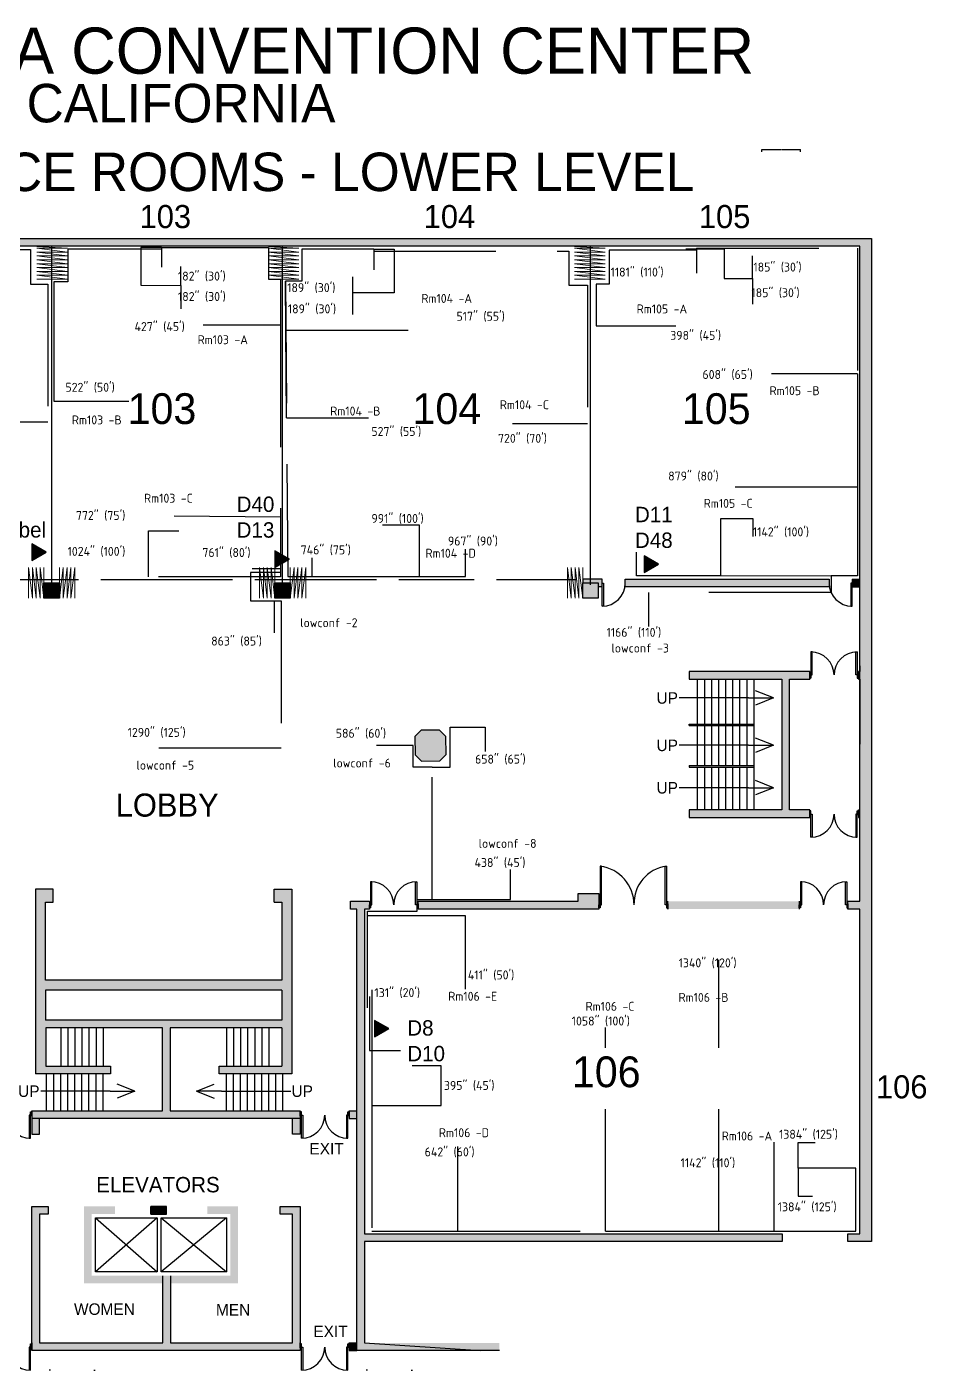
# Model space of a CAD drawing. Header units: inches. Extents: x 3281 to 5643, y 3049 to 5144.
# Drawn here: x 4242 to 5643, y 3049 to 5144 of the extents above; entities that cross this region are included whole.
import ezdxf
from ezdxf.enums import TextEntityAlignment as Align

# ---------------------------------------------------------------- set-up
doc = ezdxf.new("R2010")
doc.units = ezdxf.units.IN
doc.header["$LTSCALE"] = 100
doc.header["$MEASUREMENT"] = 0
doc.linetypes.add('DASHED', pattern=[19.05, 12.7, -6.35])
doc.linetypes.add('DASHEDTINY', pattern=[2.8575, 1.905, -0.9525])
doc.layers.add('AP_Name', color=176, linetype='CONTINUOUS', lineweight=18, true_color=0x000080)
doc.layers.add('WIRE RUN', color=200, linetype='DASHEDTINY', lineweight=25, true_color=0xaa00ff)
for name, color, linetype, lineweight in [('bldg_airwall', 53, 'DASHED', 25), ('bldg_airwall_storage', 53, 'CONTINUOUS', 18), ('bldg_doors', 7, 'CONTINUOUS', 25), ('bldg_text', 94, 'CONTINUOUS', 25), ('bldg_title', 94, 'CONTINUOUS', 25), ('bldg_wallint', 7, 'CONTINUOUS', 25), ('bldg_wallintsol', 7, 'CONTINUOUS', 25), ('data_jack', 120, 'CONTINUOUS', 25), ('LENGTH', 4, 'CONTINUOUS', 18)]:
    doc.layers.add(name, color=color, linetype=linetype, lineweight=lineweight)
doc.layers.add('bldg_stairs', color=9, linetype='CONTINUOUS')
doc.styles.add('bldgtx18', font='bldgtx18')
doc.styles.add('bldgtx24', font='bldgtx24')
doc.styles.add('bldgtx36', font='bldgtx36')
doc.styles.add('bldgtx48', font='bldgtx48')
doc.styles.add('iso3098', font='iso3098')
doc.styles.add('showtx60', font='showtx60')
doc.dimstyles.get("Standard").update_dxf_attribs({"dimtxt": 0.18, "dimasz": 0.18, "dimexe": 0.18, "dimexo": 0.0625, "dimgap": 0.09, "dimtad": 0, "dimtih": 1, "dimtoh": 1, "dimdec": 0, "dimzin": 0, "dimdsep": 46, "dimlunit": 3, "dimtxsty": 'Standard', "dimcen": 0.09, "dimadec": 0, "dimazin": 0, "dimtfac": 1, "dimtdec": 4, "dimtofl": 0, "dimtmove": 0, "dimatfit": 3, "dimfxl": 1, "dimtolj": 1, "dimtzin": 0, "dimarcsym": 0})

# ---------------------------------------------------------------- blocks, each defined once
blk = doc.blocks.new('*D42')
at = {"layer": 'bldg_title', "color": 0, "linetype": 'ByBlock', "lineweight": -2}
for p, q in [((5387.4, 4948.9), (5387.4, 4952.6)), ((5447.4, 4948.9), (5447.4, 4952.6))]:
    blk.add_line(p, q, dxfattribs=at)
for points in [[(5387.4, 4952.5), (5387.6, 4952.5), (5387.6, 4952.4)], [(5447.4, 4952.5), (5447.2, 4952.4), (5447.2, 4952.5)]]:
    blk.add_solid(points, dxfattribs=at)
at = {"layer": 'WIRE RUN'}
for p, q in [((5387.4, 4952.5), (5417, 4952.5)), ((5417.8, 4952.5), (5447.4, 4952.5))]:
    blk.add_line(p, q, dxfattribs=at)
at = {"layer": 'bldg_title', "color": 0, "linetype": 'CONTINUOUS', "lineweight": -2, "insert": (5417.4, 4952.5), "char_height": 0.18, "width": 0.56, "attachment_point": 5}
blk.add_mtext('5\'-0"', dxfattribs=at)

msp = doc.modelspace()

# ---------------------------------------------------------------- hatches: boundary and pattern name
at = {"layer": 'bldg_wallintsol'}
for points in [[(5540.3, 4801.9), (5540.3, 4157.3), (5540.4, 4138.4), (5540.3, 4138.4), (5540.3, 4126.4), (5540.4, 4126.4), (5540.3, 3922.5), (5540.3, 3780), (5521.6, 3780), (5521.6, 3768), (5540.3, 3768), (5540.3, 3261.6), (5521.4, 3261.6), (5521.4, 3249.6), (5558.4, 3249.6), (5558.4, 3774), (5558.4, 4813.9), (3370.9, 4813.9), (3370.9, 4353.1), (3370.9, 4277.4), (3296.8, 4277.4), (3296.8, 4252.9), (3370.9, 4252.9), (3370.9, 4233.3), (3382.9, 4233.3), (3382.9, 4270.4), (3392.3, 4270.4), (3392.3, 4276.3), (3392.3, 4282.4), (3382.9, 4282.4), (3382.9, 4347.1), (3382.9, 4801.9)], [(4292.3, 4276.9), (4268.3, 4276.9), (4268.3, 4252.9), (4292.3, 4252.9)], [(4652.3, 4276.9), (4628.3, 4276.9), (4628.3, 4252.9), (4652.3, 4252.9)], [(5492.3, 4282.4), (5174.3, 4282.4), (5174.3, 4270.4), (5492.3, 4270.4)], [(5540.3, 4282.4), (5528.3, 4282.4), (5528.3, 4270.4), (5540.3, 4270.4)], [(5461.9, 4138.4), (5274.2, 4138.4), (5274.2, 4126.4), (5418.4, 4126.4), (5418.4, 3922.5), (5274.2, 3922.5), (5274.2, 3910.5), (5410.9, 3910.5), (5461.9, 3910.5), (5461.9, 3922.5), (5430.4, 3922.5), (5430.4, 4126.4), (5461.9, 4126.4)], [(5540.3, 4138.4), (5537.9, 4138.4), (5537.9, 4126.4), (5540.3, 4126.4)], [(4895, 4037.3), (4884.9, 4047.2), (4856.5, 4047.1), (4846.6, 4037), (4846.8, 4008.6), (4856.9, 3998.7), (4885.3, 3998.9), (4895.2, 4009)], [(5540.3, 3922.5), (5537.9, 3922.5), (5537.9, 3910.5), (5540.3, 3910.5)], [(4978.2, 3079.4), (4978.2, 3091.4), (4768.2, 3091.4), (4768.2, 3249.6), (5418.8, 3249.6), (5418.8, 3261.6), (4768.2, 3261.6), (4768.2, 3768), (4775.5, 3768), (4775.5, 3780), (4762.2, 3780), (4746.3, 3780), (4746.3, 3768), (4756.2, 3768), (4756.2, 3255.6), (4756.2, 3079.4)], [(5133.4, 3780), (5133.4, 3792), (5101, 3792), (5101, 3780), (4851.5, 3780), (4851.5, 3768), (5133.4, 3768)], [(5445.6, 3780), (5240.7, 3780), (5240.7, 3768), (5445.6, 3768)], [(4667.9, 3091.4), (4667.9, 3304.1), (4636.5, 3304.1), (4636.5, 3292.1), (4655.9, 3292.1), (4655.9, 3091.4), (4465.8, 3091.4), (4465.8, 3184.1), (4453.8, 3184.1), (4453.8, 3091.4), (4261.3, 3091.4), (4261.3, 3292.1), (4274.7, 3292.1), (4274.7, 3304.1), (4249.3, 3304.1), (4249.3, 3089.8), (4249.5, 3089.8), (4249.5, 3079.4), (4459.8, 3079.4), (4667.9, 3079.4)], [(4459.5, 3304.1), (4435, 3304.1), (4435, 3292.1), (4459.5, 3292.1)], [(4756.2, 3091.4), (4743.9, 3091.4), (4743.9, 3079.4), (4756.2, 3079.4)]]:
    msp.add_hatch(color=256, dxfattribs=at).paths.add_polyline_path(points, flags=0)
h = msp.add_hatch(color=256, dxfattribs=at)
h.paths.add_polyline_path([(5138.3, 4282.4), (5108.3, 4282.4), (5108.3, 4276.9), (5132.3, 4276.9), (5132.3, 4270.4), (5138.3, 4270.4), (5138.3, 4276.3)], flags=0)
h.paths.add_polyline_path([(5132.3, 4276.9), (5108.3, 4276.9), (5108.3, 4252.9), (5132.3, 4252.9)], flags=0)
h = msp.add_hatch(color=256, dxfattribs=at)
h.paths.add_polyline_path([(4654.9, 3798.9), (4626.9, 3798.9), (4626.9, 3778.9), (4638.9, 3778.9), (4638.9, 3656.9), (4270.9, 3656.9), (4270.9, 3778.9), (4282.9, 3778.9), (4282.9, 3798.9), (4254.9, 3798.9), (4254.9, 3511.1), (4372.1, 3511.1), (4372.1, 3523.1), (4271.4, 3523.1), (4271.4, 3582.6), (4452.9, 3582.6), (4452.9, 3453.1), (4249.5, 3453.1), (4249.5, 3441.1), (4667.9, 3441.1), (4667.9, 3453.1), (4661.9, 3453.1), (4464.9, 3453.1), (4464.9, 3582.6), (4638.9, 3582.6), (4638.9, 3523.1), (4541.3, 3523.1), (4541.3, 3511.1), (4654.9, 3511.1)], flags=0)
h.paths.add_polyline_path([(4638.9, 3594.6), (4270.9, 3594.6), (4270.9, 3641.5), (4638.9, 3641.5)], flags=0)
h = msp.add_hatch(color=256, dxfattribs=at)
h.paths.add_polyline_path([(4261.5, 3441.1), (4249.5, 3441.1), (4249.5, 3417.1), (4261.5, 3417.1)], flags=0)
h.paths.add_polyline_path([(4173.5, 3453.1), (4164.4, 3453.1), (4164.4, 3441.1), (4173.5, 3441.1)], flags=0)
h = msp.add_hatch(color=256, dxfattribs=at)
h.paths.add_polyline_path([(4756.2, 3453.1), (4743.9, 3453.1), (4743.9, 3441.1), (4756.2, 3441.1)], flags=0)
h.paths.add_polyline_path([(4667.9, 3441.1), (4655.9, 3441.1), (4655.9, 3417.1), (4667.9, 3417.1)], flags=0)
at = {"layer": 'bldg_wallintsol', "linetype": 'CONTINUOUS'}
msp.add_hatch(color=256, dxfattribs=at).paths.add_polyline_path([(4330.9, 3184.1), (4450.9, 3184.1), (4570.9, 3184.1), (4570.9, 3304.1), (4522.9, 3304.1), (4522.9, 3292.1), (4558.9, 3292.1), (4558.9, 3196.1), (4342.9, 3196.1), (4342.9, 3292.1), (4378.9, 3292.1), (4378.9, 3304.1), (4330.9, 3304.1)], flags=0)
at = {"layer": 'data_jack'}
for points in [[(4249.2, 4337.3), (4249.2, 4311.4), (4271.6, 4324.3)], [(4628.4, 4326.7), (4628.4, 4300.9), (4650.8, 4313.8)], [(5204, 4318.8), (5204, 4293), (5226.4, 4305.9)], [(4783.7, 3594.3), (4783.7, 3568.5), (4806.1, 3581.4)]]:
    msp.add_hatch(color=256, dxfattribs=at).paths.add_polyline_path(points, flags=0)

# ---------------------------------------------------------------- linework, layer by layer
at = {"layer": 'bldg_airwall'}
for p, q in [((4280.4, 4273.5), (4280.4, 4802.1)), ((4640.4, 4273.5), (4640.4, 4802.1)), ((5120.4, 4273.5), (5120.4, 4802.1)), ((4322.2, 4281.2), (4133.2, 4281.2)), ((4562.2, 4281.2), (4357.2, 4281.2)), ((4786.7, 4281.2), (4597.2, 4281.2)), ((4938.7, 4281.2), (4821.7, 4281.2)), ((5098.9, 4281.2), (4973.7, 4281.2))]:
    msp.add_line(p, q, dxfattribs=at)
at = {"layer": 'bldg_airwall_storage'}
for p, q in [((4257.2, 4801.9), (4304.8, 4801.9)), ((4304.8, 4798.5), (4257.2, 4801.5)), ((4304.8, 4792.5), (4257.2, 4798.5)), ((4257.2, 4798.5), (4304.8, 4798.5)), ((4618.2, 4801.9), (4665.8, 4801.9)), ((4665.8, 4798.5), (4618.2, 4801.5)), ((4665.8, 4792.5), (4618.2, 4798.5)), ((4618.2, 4798.5), (4665.8, 4798.5)), ((5095.3, 4801.9), (5142.9, 4801.9)), ((5142.9, 4798.5), (5095.3, 4801.5)), ((5142.9, 4792.5), (5095.3, 4798.5)), ((5095.3, 4798.5), (5142.9, 4798.5)), ((4304.8, 4786.5), (4257.2, 4792.5)), ((4257.2, 4792.5), (4304.8, 4792.5)), ((4304.8, 4780.5), (4257.2, 4786.5)), ((4257.2, 4786.5), (4304.8, 4786.5)), ((4304.8, 4774.5), (4257.2, 4780.5)), ((4257.2, 4780.5), (4304.8, 4780.5)), ((4665.8, 4786.5), (4618.2, 4792.5)), ((4618.2, 4792.5), (4665.8, 4792.5)), ((4665.8, 4780.5), (4618.2, 4786.5)), ((4618.2, 4786.5), (4665.8, 4786.5)), ((4665.8, 4774.5), (4618.2, 4780.5)), ((4618.2, 4780.5), (4665.8, 4780.5)), ((5142.9, 4786.5), (5095.3, 4792.5)), ((5095.3, 4792.5), (5142.9, 4792.5)), ((5142.9, 4780.5), (5095.3, 4786.5)), ((5095.3, 4786.5), (5142.9, 4786.5)), ((5142.9, 4774.5), (5095.3, 4780.5)), ((5095.3, 4780.5), (5142.9, 4780.5)), ((4304.8, 4768.5), (4257.2, 4774.5)), ((4257.2, 4774.5), (4304.8, 4774.5)), ((4304.8, 4762.5), (4257.2, 4768.5)), ((4257.2, 4768.5), (4304.8, 4768.5)), ((4304.8, 4756.5), (4257.2, 4762.5)), ((4257.2, 4762.5), (4304.8, 4762.5)), ((4304.8, 4750.5), (4257.2, 4756.5)), ((4257.2, 4756.5), (4304.8, 4756.5)), ((4665.8, 4768.5), (4618.2, 4774.5)), ((4618.2, 4774.5), (4665.8, 4774.5)), ((4665.8, 4762.5), (4618.2, 4768.5)), ((4618.2, 4768.5), (4665.8, 4768.5)), ((4665.8, 4756.5), (4618.2, 4762.5)), ((4618.2, 4762.5), (4665.8, 4762.5)), ((4665.8, 4750.5), (4618.2, 4756.5)), ((4618.2, 4756.5), (4665.8, 4756.5)), ((5142.9, 4768.5), (5095.3, 4774.5)), ((5095.3, 4774.5), (5142.9, 4774.5)), ((5142.9, 4762.5), (5095.3, 4768.5)), ((5095.3, 4768.5), (5142.9, 4768.5)), ((5142.9, 4756.5), (5095.3, 4762.5)), ((5095.3, 4762.5), (5142.9, 4762.5)), ((5142.9, 4750.5), (5095.3, 4756.5)), ((5095.3, 4756.5), (5142.9, 4756.5)), ((4257.2, 4750.5), (4304.8, 4750.5)), ((4618.2, 4750.5), (4665.8, 4750.5)), ((5095.3, 4750.5), (5142.9, 4750.5)), ((4244.3, 4300.9), (4244.3, 4252.9)), ((4244.3, 4300.9), (4250.3, 4252.9)), ((4250.3, 4300.9), (4250.3, 4252.9)), ((4250.3, 4300.9), (4256.3, 4252.9)), ((4256.3, 4300.9), (4256.3, 4252.9)), ((4256.3, 4300.9), (4262.3, 4252.9)), ((4262.3, 4300.9), (4262.3, 4252.9)), ((4262.3, 4300.9), (4268.3, 4252.9)), ((4268.3, 4252.9), (4268.3, 4300.9)), ((4292.3, 4300.9), (4292.3, 4252.9)), ((4298.3, 4300.9), (4292.3, 4252.9)), ((4298.3, 4300.9), (4298.3, 4252.9)), ((4304.3, 4300.9), (4298.3, 4252.9)), ((4304.3, 4300.9), (4304.3, 4252.9)), ((4310.3, 4300.9), (4304.3, 4252.9)), ((4310.3, 4300.9), (4310.3, 4252.9)), ((4316.3, 4300.9), (4310.3, 4252.9)), ((4316.3, 4252.9), (4316.3, 4300.9)), ((4604.3, 4300.9), (4604.3, 4252.9)), ((4604.3, 4300.9), (4610.3, 4252.9)), ((4610.3, 4300.9), (4610.3, 4252.9)), ((4610.3, 4300.9), (4616.3, 4252.9)), ((4616.3, 4300.9), (4616.3, 4252.9)), ((4616.3, 4300.9), (4622.3, 4252.9)), ((4622.3, 4300.9), (4622.3, 4252.9)), ((4622.3, 4300.9), (4628.3, 4252.9)), ((4628.3, 4252.9), (4628.3, 4300.9)), ((4652.3, 4300.9), (4652.3, 4252.9)), ((4658.3, 4300.9), (4652.3, 4252.9)), ((4658.3, 4300.9), (4658.3, 4252.9)), ((4664.3, 4300.9), (4658.3, 4252.9)), ((4664.3, 4300.9), (4664.3, 4252.9)), ((4670.3, 4300.9), (4664.3, 4252.9)), ((4670.3, 4300.9), (4670.3, 4252.9)), ((4676.3, 4300.9), (4670.3, 4252.9)), ((4676.3, 4252.9), (4676.3, 4300.9)), ((5084.3, 4300.9), (5084.3, 4252.9)), ((5090.3, 4252.9), (5084.3, 4300.9)), ((5090.3, 4252.9), (5090.3, 4300.9)), ((5096.3, 4252.9), (5090.3, 4300.9)), ((5096.3, 4300.9), (5096.3, 4252.9)), ((5096.3, 4300.9), (5102.3, 4252.9)), ((5108.3, 4252.9), (5102.3, 4300.9)), ((5102.3, 4300.9), (5102.3, 4252.9)), ((5108.3, 4252.9), (5108.3, 4300.9))]:
    msp.add_line(p, q, dxfattribs=at)
at = {"layer": 'bldg_doors'}
for p, q in [((5138.3, 4276.3), (5140.3, 4276.3)), ((5138.3, 4240.3), (5138.3, 4276.3)), ((5140.3, 4276.3), (5140.3, 4240.3)), ((5528.3, 4276.3), (5526.3, 4276.3)), ((5526.3, 4276.3), (5526.3, 4240.3)), ((5528.3, 4240.3), (5528.3, 4276.3)), ((5140.3, 4240.3), (5138.3, 4240.3)), ((5526.3, 4240.3), (5528.3, 4240.3)), ((5465.9, 4169), (5463.9, 4169)), ((5463.9, 4169), (5463.9, 4133)), ((5465.9, 4133), (5465.9, 4169)), ((5533.9, 4133), (5533.9, 4169)), ((5533.9, 4169), (5535.9, 4169)), ((5535.9, 4169), (5535.9, 4133)), ((5461.9, 4128), (5461.9, 4133)), ((5461.9, 4133), (5463.9, 4133)), ((5463.9, 4128), (5461.9, 4128)), ((5463.9, 4133), (5463.9, 4128)), ((5463.9, 4133), (5465.9, 4133)), ((5535.9, 4133), (5533.9, 4133)), ((5537.9, 4133), (5535.9, 4133)), ((5535.9, 4133), (5535.9, 4128)), ((5535.9, 4128), (5537.9, 4128)), ((5537.9, 4128), (5537.9, 4133)), ((5463.9, 3920.9), (5461.9, 3920.9)), ((5461.9, 3920.9), (5461.9, 3915.9)), ((5463.9, 3915.9), (5463.9, 3920.9)), ((5535.9, 3920.9), (5537.9, 3920.9)), ((5535.9, 3915.9), (5535.9, 3920.9)), ((5537.9, 3920.9), (5537.9, 3915.9)), ((5461.9, 3915.9), (5463.9, 3915.9)), ((5463.9, 3915.9), (5465.9, 3915.9)), ((5463.9, 3879.9), (5463.9, 3915.9)), ((5465.9, 3915.9), (5465.9, 3879.9)), ((5535.9, 3915.9), (5533.9, 3915.9)), ((5533.9, 3915.9), (5533.9, 3879.9)), ((5537.9, 3915.9), (5535.9, 3915.9)), ((5535.9, 3879.9), (5535.9, 3915.9)), ((5465.9, 3879.9), (5463.9, 3879.9)), ((5533.9, 3879.9), (5535.9, 3879.9)), ((5137.4, 3834.6), (5135.4, 3834.6)), ((5135.4, 3834.6), (5135.4, 3774.6)), ((5137.4, 3774.6), (5137.4, 3834.6)), ((5236.7, 3774.6), (5236.7, 3834.6)), ((5236.7, 3834.6), (5238.7, 3834.6)), ((5238.7, 3834.6), (5238.7, 3774.6)), ((4779.5, 3810.6), (4777.5, 3810.6)), ((4777.5, 3810.6), (4777.5, 3774.6)), ((4779.5, 3774.6), (4779.5, 3810.6)), ((4847.5, 3774.6), (4847.5, 3810.6)), ((4847.5, 3810.6), (4849.5, 3810.6)), ((4849.5, 3810.6), (4849.5, 3774.6)), ((5449.6, 3810.6), (5447.6, 3810.6)), ((5447.6, 3810.6), (5447.6, 3774.6)), ((5449.6, 3774.6), (5449.6, 3810.6)), ((5517.6, 3774.6), (5517.6, 3810.6)), ((5517.6, 3810.6), (5519.6, 3810.6)), ((5519.6, 3810.6), (5519.6, 3774.6)), ((4775.5, 3769.6), (4775.5, 3774.6)), ((4775.5, 3774.6), (4777.5, 3774.6)), ((4777.5, 3774.6), (4777.5, 3769.6)), ((4777.5, 3774.6), (4779.5, 3774.6)), ((4849.5, 3774.6), (4847.5, 3774.6)), ((4851.5, 3774.6), (4849.5, 3774.6)), ((4849.5, 3774.6), (4849.5, 3769.6)), ((4851.5, 3769.6), (4851.5, 3774.6)), ((5133.4, 3769.6), (5133.4, 3774.6)), ((5133.4, 3774.6), (5135.4, 3774.6)), ((5135.4, 3774.6), (5135.4, 3769.6)), ((5135.4, 3774.6), (5137.4, 3774.6)), ((5238.7, 3774.6), (5236.7, 3774.6)), ((5240.7, 3774.6), (5238.7, 3774.6)), ((5238.7, 3774.6), (5238.7, 3769.6)), ((5240.7, 3769.6), (5240.7, 3774.6)), ((5445.6, 3769.6), (5445.6, 3774.6)), ((5445.6, 3774.6), (5447.6, 3774.6)), ((5447.6, 3774.6), (5447.6, 3769.6)), ((5447.6, 3774.6), (5449.6, 3774.6)), ((5519.6, 3774.6), (5517.6, 3774.6)), ((5521.6, 3774.6), (5519.6, 3774.6)), ((5519.6, 3774.6), (5519.6, 3769.6)), ((5521.6, 3769.6), (5521.6, 3774.6)), ((4777.5, 3769.6), (4775.5, 3769.6)), ((4849.5, 3769.6), (4851.5, 3769.6)), ((5135.4, 3769.6), (5133.4, 3769.6)), ((5238.7, 3769.6), (5240.7, 3769.6)), ((5447.6, 3769.6), (5445.6, 3769.6)), ((5519.6, 3769.6), (5521.6, 3769.6)), ((4247.5, 3446.5), (4245.5, 3446.5)), ((4245.5, 3446.5), (4245.5, 3410.5)), ((4247.5, 3451.5), (4249.5, 3451.5)), ((4247.5, 3446.5), (4247.5, 3451.5)), ((4249.5, 3446.5), (4247.5, 3446.5)), ((4247.5, 3410.5), (4247.5, 3446.5)), ((4249.5, 3451.5), (4249.5, 3446.5)), ((4249.5, 3451.5), (4249.5, 3446.5)), ((4669.9, 3451.5), (4667.9, 3451.5)), ((4667.9, 3451.5), (4667.9, 3446.5)), ((4667.9, 3446.5), (4669.9, 3446.5)), ((4669.9, 3446.5), (4669.9, 3451.5)), ((4669.9, 3446.5), (4671.9, 3446.5)), ((4669.9, 3410.5), (4669.9, 3446.5)), ((4671.9, 3446.5), (4671.9, 3410.5)), ((4741.9, 3446.5), (4739.9, 3446.5)), ((4739.9, 3446.5), (4739.9, 3410.5)), ((4741.9, 3451.5), (4743.9, 3451.5)), ((4741.9, 3446.5), (4741.9, 3451.5)), ((4743.9, 3446.5), (4741.9, 3446.5)), ((4741.9, 3410.5), (4741.9, 3446.5)), ((4743.9, 3451.5), (4743.9, 3446.5)), ((4743.9, 3451.5), (4743.9, 3446.5)), ((4245.5, 3410.5), (4247.5, 3410.5)), ((4671.9, 3410.5), (4669.9, 3410.5)), ((4739.9, 3410.5), (4741.9, 3410.5)), ((4247.5, 3084.8), (4245.5, 3084.8)), ((4245.5, 3084.8), (4245.5, 3048.8)), ((4247.5, 3089.8), (4249.5, 3089.8)), ((4247.5, 3084.8), (4247.5, 3089.8)), ((4249.5, 3084.8), (4247.5, 3084.8)), ((4247.5, 3048.8), (4247.5, 3084.8)), ((4249.5, 3089.8), (4249.5, 3084.8)), ((4249.5, 3089.8), (4249.5, 3084.8)), ((4669.9, 3089.8), (4667.9, 3089.8)), ((4667.9, 3089.8), (4667.9, 3084.8)), ((4667.9, 3084.8), (4669.9, 3084.8)), ((4669.9, 3084.8), (4669.9, 3089.8)), ((4669.9, 3084.8), (4671.9, 3084.8)), ((4669.9, 3048.8), (4669.9, 3084.8)), ((4671.9, 3084.8), (4671.9, 3048.8)), ((4741.9, 3084.8), (4739.9, 3084.8)), ((4739.9, 3084.8), (4739.9, 3048.8)), ((4741.9, 3089.8), (4743.9, 3089.8)), ((4741.9, 3084.8), (4741.9, 3089.8)), ((4743.9, 3084.8), (4741.9, 3084.8)), ((4741.9, 3048.8), (4741.9, 3084.8)), ((4743.9, 3089.8), (4743.9, 3084.8)), ((4743.9, 3089.8), (4743.9, 3084.8)), ((4278.3, 3048.8), (4276.3, 3048.8)), ((4346.3, 3048.8), (4348.3, 3048.8)), ((4772.7, 3048.8), (4770.7, 3048.8)), ((4840.7, 3048.8), (4842.7, 3048.8))]:
    msp.add_line(p, q, dxfattribs=at)
for centre, radius, start, end in [((5138.3, 4276.3), 36, 270, 0), ((5528.3, 4276.3), 36, 180, -90), ((5463.9, 4133), 36, 0, 90), ((5535.9, 4133), 36, 90, 180), ((5463.9, 3915.9), 36, -90, 0), ((5535.9, 3915.9), 36, 180, 270), ((5128, 3774.9), 60.1, -0.3394, 82.9326), ((5246.2, 3776.9), 58.2, 97.3523, 182.2941), ((4777.5, 3774.6), 36, 0, 90), ((4849.5, 3774.6), 36, 90, 180), ((5447.6, 3774.6), 36, 0, 90), ((5519.6, 3774.6), 36, 90, 180), ((4247.5, 3446.5), 36, 180, -90), ((4669.9, 3446.5), 36, 270, 0), ((4741.9, 3446.5), 36, 180, -90), ((4247.5, 3084.8), 36, 180, -90), ((4669.9, 3084.8), 36, 270, 0), ((4741.9, 3084.8), 36, 180, -90)]:
    msp.add_arc(centre, radius, start, end, dxfattribs=at)
at = {"layer": 'bldg_stairs'}
for p, q in [((5286.7, 4126.4), (5286.7, 4056.2)), ((5297.7, 4126.4), (5297.7, 4056.2)), ((5308.7, 4126.4), (5308.7, 4056.2)), ((5319.7, 4126.4), (5319.7, 4056.2)), ((5330.7, 4126.4), (5330.7, 4056.2)), ((5341.7, 4126.4), (5341.7, 4056.2)), ((5352.7, 4126.4), (5352.7, 4056.2)), ((5363.7, 4126.4), (5363.7, 4056.2)), ((5374.7, 4126.4), (5374.7, 3922.5)), ((5405.3, 4097.2), (5377.6, 4108.3)), ((5366.5, 4097.2), (5258.5, 4097.2)), ((5366.5, 4097.2), (5405.3, 4097.2)), ((5405.3, 4097.2), (5377.6, 4086.1)), ((5286.7, 4054), (5286.7, 3991.6)), ((5297.7, 4054), (5297.7, 3991.6)), ((5308.7, 4054), (5308.7, 3991.6)), ((5319.7, 4054), (5319.7, 3991.6)), ((5330.7, 4054), (5330.7, 3991.6)), ((5341.7, 4054), (5341.7, 3991.6)), ((5352.7, 4054), (5352.7, 3991.6)), ((5363.7, 4054), (5363.7, 3991.6)), ((5366.5, 4023.3), (5258.5, 4023.3)), ((5366.5, 4023.3), (5405.3, 4023.3)), ((5405.3, 4023.3), (5377.6, 4034.3)), ((5405.3, 4023.3), (5377.6, 4012.2)), ((5286.7, 3989.4), (5286.7, 3922.5)), ((5297.7, 3989.4), (5297.7, 3922.5)), ((5308.7, 3989.4), (5308.7, 3922.5)), ((5319.7, 3989.4), (5319.7, 3922.5)), ((5330.7, 3989.4), (5330.7, 3922.5)), ((5341.7, 3989.4), (5341.7, 3922.5)), ((5352.7, 3989.4), (5352.7, 3922.5)), ((5363.7, 3989.4), (5363.7, 3922.5)), ((5405.3, 3957.1), (5377.6, 3968.2)), ((5366.5, 3957.1), (5258.5, 3957.1)), ((5366.5, 3957.1), (5405.3, 3957.1)), ((5405.3, 3957.1), (5377.6, 3946)), ((4294.5, 3582.6), (4294.5, 3523.1)), ((4305.5, 3582.6), (4305.5, 3523.1)), ((4316.5, 3582.6), (4316.5, 3523.1)), ((4327.5, 3582.6), (4327.5, 3523.1)), ((4338.5, 3582.6), (4338.5, 3523.1)), ((4349.5, 3582.6), (4349.5, 3523.1)), ((4360.5, 3582.6), (4360.5, 3523.1)), ((4552.8, 3582.6), (4552.8, 3523.1)), ((4563.8, 3582.6), (4563.8, 3523.1)), ((4574.8, 3582.6), (4574.8, 3523.1)), ((4585.8, 3582.6), (4585.8, 3523.1)), ((4596.8, 3582.6), (4596.8, 3523.1)), ((4607.8, 3582.6), (4607.8, 3523.1)), ((4618.8, 3582.6), (4618.8, 3523.1)), ((4272.5, 3453.1), (4272.5, 3511.1)), ((4283.5, 3453.1), (4283.5, 3511.1)), ((4294.5, 3453.1), (4294.5, 3511.1)), ((4305.5, 3453.1), (4305.5, 3511.1)), ((4316.5, 3453.1), (4316.5, 3511.1)), ((4327.5, 3453.1), (4327.5, 3511.1)), ((4338.5, 3453.1), (4338.5, 3511.1)), ((4349.5, 3453.1), (4349.5, 3511.1)), ((4360.5, 3453.1), (4360.5, 3511.1)), ((4552.8, 3453.1), (4552.8, 3511.1)), ((4563.8, 3453.1), (4563.8, 3511.1)), ((4574.8, 3453.1), (4574.8, 3511.1)), ((4585.8, 3453.1), (4585.8, 3511.1)), ((4596.8, 3453.1), (4596.8, 3511.1)), ((4607.8, 3453.1), (4607.8, 3511.1)), ((4618.8, 3453.1), (4618.8, 3511.1)), ((4629.8, 3453.1), (4629.8, 3511.1)), ((4640.8, 3453.1), (4640.8, 3511.1)), ((4371.3, 3483.9), (4263.3, 3483.9)), ((4371.3, 3483.9), (4410.1, 3483.9)), ((4410.1, 3483.9), (4382.4, 3495)), ((4410.1, 3483.9), (4382.4, 3472.8)), ((4506.1, 3483.9), (4533.8, 3495)), ((4544.9, 3483.9), (4506.1, 3483.9)), ((4506.1, 3483.9), (4533.8, 3472.8)), ((4544.9, 3483.9), (4652.9, 3483.9)), ((4348.9, 3202.1), (4348.9, 3286.1)), ((4348.9, 3286.1), (4444.9, 3286.1)), ((4348.9, 3286.1), (4444.9, 3202.1)), ((4444.9, 3286.1), (4348.9, 3202.1)), ((4444.9, 3286.1), (4444.9, 3202.1)), ((4450.9, 3202.1), (4450.9, 3286.1)), ((4450.9, 3286.1), (4552.9, 3286.1)), ((4450.9, 3286.1), (4552.9, 3202.1)), ((4552.9, 3286.1), (4450.9, 3202.1)), ((4552.9, 3286.1), (4552.9, 3202.1)), ((4444.9, 3202.1), (4348.9, 3202.1)), ((4552.9, 3202.1), (4450.9, 3202.1))]:
    msp.add_line(p, q, dxfattribs=at)
at = {"layer": 'bldg_wallint', "linetype": 'CONTINUOUS'}
for p, q in [((3370.9, 4813.9), (5558.4, 4813.9)), ((5540.3, 4801.9), (3382.9, 4801.9)), ((5540.3, 3780), (5540.3, 4801.9)), ((5558.4, 4813.9), (5558.4, 3774)), ((4268.3, 4276.9), (4292.3, 4276.9)), ((4268.3, 4252.9), (4268.3, 4276.9)), ((4292.3, 4276.9), (4292.3, 4252.9)), ((4628.3, 4276.9), (4652.3, 4276.9)), ((4652.3, 4276.9), (4652.3, 4252.9)), ((5108.3, 4276.9), (5132.3, 4276.9)), ((5108.3, 4252.9), (5108.3, 4276.9)), ((5132.3, 4276.9), (5132.3, 4252.9)), ((5174.3, 4282.4), (5492.3, 4282.4)), ((5174.3, 4270.4), (5174.3, 4282.4)), ((5492.3, 4282.4), (5492.3, 4270.4)), ((5528.3, 4282.4), (5528.3, 4270.4)), ((4292.3, 4252.9), (4268.3, 4252.9)), ((5132.3, 4252.9), (5108.3, 4252.9)), ((5492.3, 4270.4), (5174.3, 4270.4)), ((5461.9, 4138.4), (5274.2, 4138.4)), ((5274.2, 4138.4), (5274.2, 4126.4)), ((5461.9, 4126.4), (5461.9, 4138.4)), ((5461.9, 4126.4), (5461.9, 4138.4)), ((5461.9, 4126.4), (5461.9, 4138.4)), ((5540.4, 4138.4), (5537.9, 4138.4)), ((5537.9, 4138.4), (5537.9, 4126.4)), ((5537.9, 4138.4), (5537.9, 4126.4)), ((5274.2, 4126.4), (5418.4, 4126.4)), ((5418.4, 4126.4), (5418.4, 3922.5)), ((5430.4, 4126.4), (5461.9, 4126.4)), ((5430.4, 3922.5), (5430.4, 4126.4)), ((5537.9, 4126.4), (5540.4, 4126.4)), ((4856.5, 4047.1), (4846.6, 4037)), ((4884.9, 4047.2), (4856.5, 4047.1)), ((4895, 4037.3), (4884.9, 4047.2)), ((5274.2, 4056.2), (5374.7, 4056.2)), ((5274.2, 4054), (5374.7, 4054)), ((4846.6, 4037), (4846.8, 4008.6)), ((4895.2, 4009), (4895, 4037.3)), ((4846.8, 4008.6), (4856.9, 3998.7)), ((4885.3, 3998.9), (4895.2, 4009)), ((4856.9, 3998.7), (4885.3, 3998.9)), ((5274.2, 3991.6), (5374.7, 3991.6)), ((5274.2, 3989.4), (5374.7, 3989.4)), ((5418.4, 3922.5), (5274.2, 3922.5)), ((5274.2, 3922.5), (5274.2, 3910.5)), ((5461.9, 3922.5), (5430.4, 3922.5)), ((5461.9, 3910.5), (5461.9, 3922.5)), ((5461.9, 3910.5), (5461.9, 3922.5)), ((5461.9, 3910.5), (5461.9, 3922.5)), ((5537.9, 3922.5), (5537.9, 3910.5)), ((5537.9, 3922.5), (5537.9, 3910.5)), ((5274.2, 3910.5), (5410.9, 3910.5)), ((5410.9, 3910.5), (5461.9, 3910.5)), ((4254.9, 3798.9), (4254.9, 3511.1)), ((4282.9, 3798.9), (4254.9, 3798.9)), ((4282.9, 3778.9), (4282.9, 3798.9)), ((4626.9, 3798.9), (4654.9, 3798.9)), ((4626.9, 3778.9), (4626.9, 3798.9)), ((4654.9, 3798.9), (4654.9, 3511.1)), ((4270.9, 3778.9), (4282.9, 3778.9)), ((4270.9, 3656.9), (4270.9, 3778.9)), ((4626.9, 3778.9), (4638.9, 3778.9)), ((4638.9, 3778.9), (4638.9, 3656.9)), ((4746.3, 3768), (4746.3, 3780)), ((4746.3, 3780), (4762.2, 3780)), ((4762.2, 3780), (4775.5, 3780)), ((4775.5, 3780), (4775.5, 3768)), ((4775.5, 3780), (4775.5, 3768)), ((4851.5, 3780), (5101, 3780)), ((4851.5, 3768), (4851.5, 3780)), ((4851.5, 3768), (4851.5, 3780)), ((5101, 3780), (5101, 3792)), ((5101, 3792), (5133.4, 3792)), ((5133.4, 3792), (5133.4, 3780)), ((5133.4, 3780), (5133.4, 3768)), ((5133.4, 3780), (5133.4, 3768)), ((5133.4, 3780), (5133.4, 3768)), ((5240.7, 3768), (5240.7, 3780)), ((5240.7, 3768), (5240.7, 3780)), ((5445.6, 3780), (5445.6, 3768)), ((5521.6, 3780), (5540.3, 3780)), ((5521.6, 3768), (5521.6, 3780)), ((5521.6, 3768), (5521.6, 3780)), ((5558.4, 3774), (5558.4, 3249.6)), ((4756.2, 3768), (4746.3, 3768)), ((4756.2, 3255.6), (4756.2, 3768)), ((4768.2, 3768), (4768.2, 3261.6)), ((4775.5, 3768), (4768.2, 3768)), ((5133.4, 3768), (4851.5, 3768)), ((5540.3, 3768), (5521.6, 3768)), ((5540.3, 3261.6), (5540.3, 3768)), ((4638.9, 3656.9), (4270.9, 3656.9)), ((4638.9, 3641.5), (4270.9, 3641.5)), ((4638.9, 3594.6), (4270.9, 3594.6)), ((4452.9, 3582.6), (4271.4, 3582.6)), ((4452.9, 3453.1), (4452.9, 3582.6)), ((4464.9, 3582.6), (4464.9, 3453.1)), ((4638.9, 3582.6), (4464.9, 3582.6)), ((4271.4, 3523.1), (4372.1, 3523.1)), ((4372.1, 3523.1), (4372.1, 3511.1)), ((4541.3, 3523.1), (4638.9, 3523.1)), ((4541.3, 3511.1), (4541.3, 3523.1)), ((4372.1, 3511.1), (4254.9, 3511.1)), ((4654.9, 3511.1), (4541.3, 3511.1)), ((4249.5, 3453.1), (4249.5, 3441.1)), ((4249.5, 3453.1), (4452.9, 3453.1)), ((4249.5, 3453.1), (4249.5, 3441.1)), ((4667.9, 3441.1), (4249.5, 3441.1)), ((4464.9, 3453.1), (4667.9, 3453.1)), ((4661.9, 3453.1), (4667.9, 3453.1)), ((4667.9, 3453.1), (4667.9, 3441.1)), ((4743.9, 3453.1), (4743.9, 3441.1)), ((4249.3, 3304.1), (4274.7, 3304.1)), ((4249.3, 3079.4), (4249.3, 3304.1)), ((4261.3, 3292.1), (4261.3, 3091.4)), ((4274.7, 3292.1), (4261.3, 3292.1)), ((4274.7, 3304.1), (4274.7, 3292.1)), ((4636.5, 3292.1), (4636.5, 3304.1)), ((4636.5, 3304.1), (4667.9, 3304.1)), ((4655.9, 3292.1), (4636.5, 3292.1)), ((4655.9, 3091.4), (4655.9, 3292.1)), ((4667.9, 3304.1), (4667.9, 3079.4)), ((4756.2, 3079.4), (4756.2, 3255.6)), ((4768.2, 3261.6), (5418.8, 3261.6)), ((4768.2, 3249.6), (4768.2, 3091.4)), ((5418.8, 3249.6), (4768.2, 3249.6)), ((5418.8, 3261.6), (5418.8, 3249.6)), ((5521.4, 3261.6), (5540.3, 3261.6)), ((5521.4, 3249.6), (5521.4, 3261.6)), ((5558.4, 3249.6), (5521.4, 3249.6)), ((4453.8, 3091.4), (4453.8, 3196.1)), ((4465.8, 3196.1), (4465.8, 3091.4)), ((4249.5, 3091.4), (4249.5, 3079.4)), ((4249.5, 3091.4), (4249.5, 3079.4)), ((4261.3, 3091.4), (4453.8, 3091.4)), ((4465.8, 3091.4), (4655.9, 3091.4)), ((4667.9, 3091.4), (4667.9, 3079.4)), ((4743.9, 3091.4), (4743.9, 3079.4)), ((4768.2, 3091.4), (4948.6, 3079.4)), ((4459.8, 3079.4), (4249.3, 3079.4)), ((4667.9, 3079.4), (4459.8, 3079.4)), ((4978.2, 3079.4), (4756.2, 3079.4))]:
    msp.add_line(p, q, dxfattribs=at)
at = {"layer": 'bldg_wallint', "linetype": 'DASHEDTINY'}
for p, q in [((4628.3, 4252.9), (4628.3, 4276.9)), ((4652.3, 4252.9), (4628.3, 4252.9))]:
    msp.add_line(p, q, dxfattribs=at)
at = {"layer": 'bldg_wallint'}
for p, q in [((5138.3, 4282.4), (5108.3, 4282.4)), ((5108.3, 4282.4), (5108.3, 4276.9)), ((5138.3, 4270.4), (5138.3, 4282.4)), ((5528.3, 4282.4), (5540.3, 4282.4)), ((5138.3, 4270.4), (5132.3, 4270.4)), ((5528.3, 4270.4), (5540.3, 4270.4)), ((5540.4, 4138.4), (5540.3, 4157.3)), ((5461.9, 4126.4), (5461.9, 4134.4)), ((5461.9, 4134.4), (5461.9, 4126.4)), ((5537.9, 4134.4), (5537.9, 4126.4)), ((5537.9, 4134.4), (5537.9, 4126.4)), ((5540.3, 3922.5), (5540.4, 4126.4)), ((5274.2, 4054), (5274.2, 4056.2)), ((5274.2, 3991.6), (5274.2, 3989.4)), ((5461.9, 3914.5), (5461.9, 3922.5)), ((5461.9, 3914.5), (5461.9, 3922.5)), ((5537.9, 3922.5), (5537.9, 3914.5)), ((5537.9, 3914.5), (5537.9, 3922.5)), ((5537.9, 3922.5), (5540.3, 3922.5)), ((5537.9, 3910.5), (5540.3, 3910.5)), ((5540.3, 3888.2), (5540.3, 3910.5)), ((4775.5, 3776), (4775.5, 3768)), ((4775.5, 3776), (4775.5, 3768)), ((4851.5, 3768), (4851.5, 3776)), ((4851.5, 3776), (4851.5, 3768)), ((5133.4, 3776), (5133.4, 3768)), ((5133.4, 3776), (5133.4, 3768)), ((5240.7, 3768), (5240.7, 3776)), ((5240.7, 3776), (5240.7, 3768)), ((5445.6, 3776), (5445.6, 3768)), ((5445.6, 3776), (5445.6, 3768)), ((5521.6, 3768), (5521.6, 3776)), ((5521.6, 3776), (5521.6, 3768)), ((4270.9, 3641.5), (4270.9, 3594.6)), ((4638.9, 3641.5), (4638.9, 3594.6)), ((4271.4, 3582.6), (4271.4, 3523.1)), ((4638.9, 3582.6), (4638.9, 3523.1)), ((4249.5, 3453.1), (4249.5, 3441.1)), ((4249.5, 3453.1), (4249.5, 3445.1)), ((4249.5, 3445.1), (4249.5, 3453.1)), ((4249.5, 3441.1), (4249.5, 3417.1)), ((4261.5, 3417.1), (4261.5, 3441.1)), ((4655.9, 3417.1), (4655.9, 3441.1)), ((4667.9, 3453.1), (4667.9, 3441.1)), ((4667.9, 3453.1), (4667.9, 3445.1)), ((4667.9, 3445.1), (4667.9, 3453.1)), ((4667.9, 3441.1), (4667.9, 3417.1)), ((4743.9, 3453.1), (4743.9, 3441.1)), ((4743.9, 3453.1), (4743.9, 3445.1)), ((4743.9, 3445.1), (4743.9, 3453.1)), ((4743.9, 3453.1), (4756.2, 3453.1)), ((4743.9, 3441.1), (4756.2, 3441.1)), ((4249.5, 3417.1), (4261.5, 3417.1)), ((4667.9, 3417.1), (4655.9, 3417.1)), ((4435, 3292.1), (4435, 3304.1)), ((4459.5, 3304.1), (4435, 3304.1)), ((4435, 3292.1), (4459.5, 3292.1)), ((4459.5, 3292.1), (4459.5, 3304.1)), ((4249.5, 3091.4), (4249.5, 3079.4)), ((4249.5, 3091.4), (4249.5, 3083.4)), ((4249.5, 3083.4), (4249.5, 3091.4)), ((4667.9, 3091.4), (4667.9, 3079.4)), ((4667.9, 3091.4), (4667.9, 3083.4)), ((4667.9, 3083.4), (4667.9, 3091.4)), ((4743.9, 3091.4), (4743.9, 3079.4)), ((4743.9, 3091.4), (4743.9, 3083.4)), ((4743.9, 3083.4), (4743.9, 3091.4)), ((4743.9, 3091.4), (4756.2, 3091.4)), ((4743.9, 3079.4), (4756.2, 3079.4))]:
    msp.add_line(p, q, dxfattribs=at)
at = {"layer": 'data_jack'}
for points in [[(4271.6, 4324.3), (4249.2, 4337.3), (4249.2, 4311.4)], [(4650.8, 4313.8), (4628.4, 4326.7), (4628.4, 4300.9)], [(5226.4, 4305.9), (5204, 4318.8), (5204, 4293)], [(4806.1, 3581.4), (4783.7, 3594.3), (4783.7, 3568.5)]]:
    msp.add_lwpolyline(points, close=True, dxfattribs=at)
at = {"layer": 'WIRE RUN', "color": 3}
for p, q in [((4451.5, 4799.5), (4419.1, 4799.5)), ((4419.1, 4799.5), (4419.1, 4741)), ((5269, 4797.8), (5328.6, 4797.8)), ((5328.6, 4797.8), (5328.6, 4751.2)), ((4133.5, 4796.5), (4247.2, 4796.5)), ((4247.2, 4796.5), (4247.2, 4742.6)), ((5372.7, 4751.2), (5372.7, 4786.7)), ((4481.5, 4740.7), (4481.5, 4770.1)), ((4247.2, 4742.6), (4274.1, 4742.6)), ((4274.1, 4742.6), (4274.1, 4527.2)), ((4419.1, 4741), (4481.5, 4740.7)), ((4481.5, 4740.7), (4481.5, 4703.9)), ((4749.8, 4728.8), (4749.8, 4754.2)), ((5328.6, 4751.2), (5372.7, 4751.2)), ((5372.7, 4751.2), (5372.7, 4711.3)), ((4274.1, 4527.2), (4163.3, 4527.2)), ((4431.2, 4286), (4431.2, 4357.7)), ((4431.2, 4357.7), (4478.4, 4357.7)), ((5323.3, 4287.6), (5323.3, 4377.2)), ((5323.3, 4377.2), (5373.3, 4377.2)), ((5373.3, 4377.2), (5373.3, 4349.2)), ((4637.2, 4298.8), (4637.2, 4286)), ((4637.2, 4286), (4431.2, 4286)), ((4779.2, 3642), (4779.2, 3461.5)), ((4887.6, 3523.3), (4842.5, 3523.3)), ((4887.6, 3461.5), (4887.6, 3523.3)), ((4779.2, 3461.5), (4887.6, 3461.5)), ((5444, 3363.7), (5444, 3403.9)), ((5444, 3403.9), (5470.5, 3403.9)), ((5533.9, 3363.7), (5444, 3363.7)), ((5444, 3363.7), (5444, 3320.1)), ((5533.9, 3265.6), (5533.9, 3363.7)), ((5444, 3320.1), (5466.2, 3320.1)), ((5406.3, 3265.6), (5533.9, 3265.6))]:
    msp.add_line(p, q, dxfattribs=at)
at = {"layer": 'WIRE RUN'}
for p, q in [((4451.5, 4799.5), (4618.2, 4799.5)), ((4618.2, 4799.5), (4618.2, 4750.5)), ((5285.5, 4798.6), (5536.2, 4798.6)), ((5536.2, 4798.6), (5536.2, 4602.6)), ((5285.4, 4795.6), (5149.2, 4795.6)), ((5149.2, 4795.6), (5149.2, 4742.6)), ((4618.2, 4750.5), (4637.2, 4750.5)), ((4637.2, 4750.5), (4637.2, 4678.7)), ((4645.4, 4671), (4644.8, 4747.3)), ((5149.2, 4742.6), (5129.1, 4742.6)), ((5129.1, 4742.6), (5129.1, 4677.4)), ((4637.2, 4678.7), (4516.3, 4678.7)), ((4637.2, 4678.7), (4637.2, 4378.9)), ((5129.1, 4677.4), (5253.5, 4677.4)), ((4646.5, 4534.2), (4645.4, 4671)), ((5536.2, 4602.6), (5402.3, 4602.6)), ((5536.2, 4602.6), (5536.2, 4425.8)), ((5536.2, 4425.8), (5308.5, 4425.8)), ((5536.2, 4425.8), (5536.2, 4287.6)), ((4637.2, 4378.9), (4471.4, 4380.9)), ((4637.2, 4292.9), (4590.5, 4292.9)), ((4590.5, 4292.9), (4590.5, 4248.4)), ((5536.2, 4287.6), (5495.4, 4287.6)), ((5495.4, 4287.6), (5495.4, 4261.8)), ((5495.4, 4261.8), (5210.8, 4261.8)), ((5210.8, 4261.8), (5210.8, 4208.8)), ((4590.5, 4248.4), (4627.4, 4248.4)), ((4627.4, 4248.4), (4638.1, 4248.4)), ((4638.1, 4248.4), (4638.1, 4197.1)), ((4638.1, 4248.4), (4638.1, 4018.9)), ((4843.8, 4023.2), (4786.9, 4023.2)), ((4843.8, 3989.3), (4843.8, 4023.2)), ((4638.1, 4018.9), (4403, 4018.9)), ((4873.4, 3989.3), (4843.8, 3989.3)), ((4873.4, 3782.9), (4873.4, 3989.3)), ((4995.6, 3782.9), (4995.6, 3829.5)), ((4850.1, 3764.8), (4850.1, 3782.9)), ((4850.1, 3782.9), (4873.4, 3782.9)), ((4873.4, 3782.9), (4995.6, 3782.9)), ((4772.6, 3758), (4772.6, 3764.8)), ((4772.6, 3764.8), (4850.1, 3764.8)), ((4772.6, 3614.1), (4772.6, 3758)), ((4772.6, 3758), (4924.9, 3758)), ((4924.9, 3758), (4924.9, 3643.1)), ((5320.4, 3265.6), (5320.4, 3688.7)), ((5143.7, 3265.6), (5143.7, 3583.3)), ((4779.2, 3461.5), (4779.2, 3265.6)), ((4913.7, 3265.6), (4913.7, 3397.4)), ((5406.3, 3265.6), (5406.3, 3404.2)), ((4779.2, 3265.6), (4913.7, 3265.6)), ((4913.7, 3265.6), (5143.7, 3265.6)), ((5143.7, 3265.6), (5320.4, 3265.6)), ((5320.4, 3265.6), (5406.3, 3265.6))]:
    msp.add_line(p, q, dxfattribs=at)
at = {"layer": 'WIRE RUN', "color": 40, "true_color": 0xffaa00}
for p, q in [((4451.5, 4799.5), (4451.5, 4769.2)), ((5285.5, 4798.6), (5285.5, 4759.8)), ((4782.3, 4796.9), (4782.3, 4765)), ((4637.2, 4378.9), (4637.2, 4298.8)), ((5191.9, 4287.6), (5191.9, 4324.4)), ((4637.2, 4298.8), (4592.9, 4298.8)), ((5323.3, 4287.6), (5191.9, 4287.6)), ((4776, 3631.4), (4776, 3547.5)), ((4776, 3547.5), (4823.9, 3547.5))]:
    msp.add_line(p, q, dxfattribs=at)
at = {"layer": 'WIRE RUN', "linetype": 'DASHEDTINY'}
for p, q in [((4451.2, 4797.3), (4305.6, 4797.3)), ((4305.6, 4797.3), (4305.6, 4746.1)), ((4782.4, 4794.1), (5086.3, 4794.1)), ((5086.3, 4794.1), (5086.3, 4741.1)), ((4305.6, 4746.1), (4283.6, 4746.1)), ((4283.6, 4746.1), (4283.6, 4560.2)), ((5086.3, 4741.1), (5115.6, 4741.1)), ((5115.6, 4741.1), (5115.6, 4524.6)), ((4645.4, 4671), (4899.1, 4671)), ((4283.6, 4560.2), (4400.4, 4560.2)), ((4646.5, 4534.2), (4774, 4534.2)), ((5115.6, 4524.6), (4998.7, 4524.6)), ((4925.2, 4286.5), (4925.2, 4329.3)), ((4853.6, 4286.5), (4925.2, 4286.5)), ((4627.4, 4248.4), (4627.4, 4198.8))]:
    msp.add_line(p, q, dxfattribs=at)
at = {"layer": 'WIRE RUN', "color": 40, "linetype": 'DASHEDTINY', "true_color": 0xffaa00}
for p, q in [((4782.3, 4796.9), (4670.4, 4796.9)), ((4670.4, 4796.9), (4670.4, 4747.3)), ((4670.4, 4747.3), (4644.8, 4747.3)), ((4644.8, 4747.3), (4648.6, 4286.5)), ((4686.2, 4286.5), (4686.2, 4315.7)), ((4648.6, 4286.5), (4686.2, 4286.5))]:
    msp.add_line(p, q, dxfattribs=at)
at = {"layer": 'WIRE RUN', "color": 3, "linetype": 'DASHEDTINY'}
for p, q in [((4782.3, 4796.9), (4814.3, 4796.9)), ((4814.3, 4796.9), (4814.2, 4728.8)), ((4814.2, 4728.8), (4749.8, 4728.8)), ((4749.9, 4695), (4749.8, 4728.8)), ((4853.6, 4366.9), (4796.1, 4366.9)), ((4853.6, 4286.5), (4853.6, 4366.9)), ((4686.2, 4286.5), (4853.6, 4286.5))]:
    msp.add_line(p, q, dxfattribs=at)
at = {"layer": 'WIRE RUN', "color": 3, "linetype": 'DASHEDTINY', "lineweight": 13}
msp.add_line((5495.4, 4287.6), (5323.3, 4287.6), dxfattribs=at)
at = {"layer": 'WIRE RUN', "color": 6}
for p, q in [((4901.5, 3989.3), (4901.5, 4051.6)), ((4901.5, 4051.6), (4956.1, 4051.6)), ((4956.1, 4051.6), (4956.1, 4013.8)), ((4873.4, 3989.3), (4901.5, 3989.3))]:
    msp.add_line(p, q, dxfattribs=at)

# ---------------------------------------------------------------- texts
at = {"layer": 'AP_Name', "style": 'iso3098'}
for s, p in [('Rm104 -A', (4856.6, 4713.3)), ('Rm105 -A', (5192.2, 4696.9)), ('Rm103 -A', (4507.8, 4648.9)), ('Rm105 -B', (5399.4, 4569.4)), ('Rm104 -B', (4714.5, 4537.6)), ('Rm104 -C', (4978.9, 4547.5)), ('Rm103 -B', (4311.8, 4523.8)), ('Rm103 -C', (4424.3, 4401.7)), ('Rm105 -C', (5296.7, 4393.7)), ('Rm104 -D', (4863, 4315.9)), ('lowconf -2', (4667.8, 4207.5)), ('lowconf -3', (5152.9, 4168)), ('lowconf -6', (4719.2, 3988.7)), ('lowconf -5', (4412.5, 3985.3)), ('lowconf -8', (4945.9, 3863.3)), ('Rm106 -E', (4898.5, 3624.9)), ('Rm106 -B', (5257.4, 3623.2)), ('Rm106 -C', (5112.5, 3609.2)), ('Rm106 -D', (4883.9, 3412.1)), ('Rm106 -A', (5324.8, 3407))]:
    msp.add_text(s, height=14, dxfattribs=at).set_placement(p)
at = {"layer": 'bldg_airwall', "style": 'bldgtx48'}
for s, p in [('103', (4452.3, 4548.4)), ('104', (4896.3, 4548.4)), ('105', (5316.3, 4548.4)), ('106', (5144.8, 3514.1))]:
    msp.add_text(s, height=48, dxfattribs=at).set_placement(p, align=Align.MIDDLE_CENTER)
at = {"layer": 'bldg_text'}
for s, height, style, p in [('103', 36, 'bldgtx36', (4457.5, 4848)), ('104', 36, 'bldgtx36', (4900.4, 4848)), ('105', 36, 'bldgtx36', (5329.3, 4848)), ('UP', 18, 'bldgtx18', (5239.9, 4097.2)), ('UP', 18, 'bldgtx18', (5239.9, 4023.3)), ('UP', 18, 'bldgtx18', (5239.9, 3957.1)), ('LOBBY', 36, 'bldgtx36', (4460.4, 3930.1)), ('106', 36, 'bldgtx36', (5605.4, 3490.7)), ('UP', 18, 'bldgtx18', (4244.7, 3483.9)), ('UP', 18, 'bldgtx18', (4670.9, 3483.9)), ('ELEVATORS', 24, 'bldgtx24', (4446, 3338.1))]:
    msp.add_text(s, height=height, dxfattribs=dict(at, style=style)).set_placement(p, align=Align.MIDDLE_CENTER)
at = {"layer": 'bldg_text', "style": 'bldgtx18'}
for s, p in [('EXIT', (4682.1, 3385.2)), ('WOMEN', (4315.1, 3135)), ('MEN', (4536.4, 3134)), ('EXIT', (4688.2, 3100.3))]:
    msp.add_text(s, height=18, dxfattribs=at).set_placement(p)
at = {"layer": 'bldg_title', "style": 'showtx60'}
for s, height, p in [('PASADENA CONVENTION CENTER', 72, (3759.7, 5070.8)), ('PASADENA, CALIFORNIA', 60, (3759.7, 4994.9))]:
    msp.add_text(s, height=height, dxfattribs=at).set_placement(p)
msp.add_text('CONFERENCE ROOMS - LOWER LEVEL', height=60, dxfattribs=at).set_placement((4519.8, 4887.7), align=Align.CENTER)
at = {"layer": 'data_jack', "style": 'bldgtx48'}
for s, p in [('D40', (4568.6, 4387.3)), ('D11', (5189.5, 4371.3)), ('No Label', (4143.2, 4347.4)), ('D13', (4568.6, 4347.2)), ('D48', (5189.5, 4331.2)), ('D8', (4834.6, 3570.6)), ('D10', (4834.6, 3530.5))]:
    msp.add_text(s, height=24, dxfattribs=at).set_placement(p)
at = {"layer": 'LENGTH', "style": 'iso3098'}
for s, p in [('185" (30\')', (5374.2, 4762.2)), ('182" (30\')', (4477.1, 4748.1)), ('1181" (110\')', (5151.5, 4754.4)), ('189" (30\')', (4647.4, 4730.1)), ('185" (30\')', (5371.1, 4722.2)), ('182" (30\')', (4477.2, 4716.3)), ('189" (30\')', (4648.5, 4697)), ('517" (55\')', (4911.4, 4685.4)), ('427" (45\')', (4409.5, 4669.4)), ('398" (45\')', (5244.6, 4655.7)), ('608" (65\')', (5294.8, 4594.7)), ('522" (50\')', (4301.8, 4574.7)), ('527" (55\')', (4778.7, 4505.8)), ('720" (70\')', (4976.1, 4495.1)), ('879" (80\')', (5241.4, 4436.3)), ('772" (75\')', (4318.2, 4374.8)), ('991" (100\')', (4778.8, 4370.1)), ('1142" (100\')', (5373.3, 4349.2)), ('746" (75\')', (4668.5, 4321.1)), ('967" (90\')', (4898, 4334.9)), ('1024" (100\')', (4305.1, 4318.8)), ('761" (80\')', (4515.3, 4317)), ('863" (85\')', (4529, 4178.9)), ('1166" (110\')', (5145.2, 4192.5)), ('1290" (125\')', (4398.8, 4036.5)), ('586" (60\')', (4723.2, 4035.1)), ('658" (65\')', (4940.3, 3994.7)), ('438" (45\')', (4939.5, 3833.5)), ('1340" (120\')', (5257.6, 3677)), ('411" (50\')', (4929.1, 3658.2)), ('131" (20\')', (4783.5, 3630.6)), ('1058" (100\')', (5091, 3586.3)), ('395" (45\')', (4891.8, 3485.8)), ('1384" (125\')', (5414.1, 3409.7)), ('642" (60\')', (4861.8, 3382.2)), ('1142" (110\')', (5260.7, 3365.2)), ('1384" (125\')', (5412.1, 3296.5))]:
    msp.add_text(s, height=14, dxfattribs=at).set_placement(p)

# ---------------------------------------------------------------- dimensions: what is measured, and where the dimension line sits
at = {"layer": 'bldg_title'}
dim = msp.add_linear_dim(base=(5447.4, 4952.5), p1=(5387.4, 4948.9), p2=(5447.4, 4948.9), dimstyle='STANDARD', dxfattribs=at)
dim.commit()
dim.dimension.update_dxf_attribs({"geometry": '*D42', "text_midpoint": (5417.4, 4952.5)})

doc.saveas('drawing.dxf')
